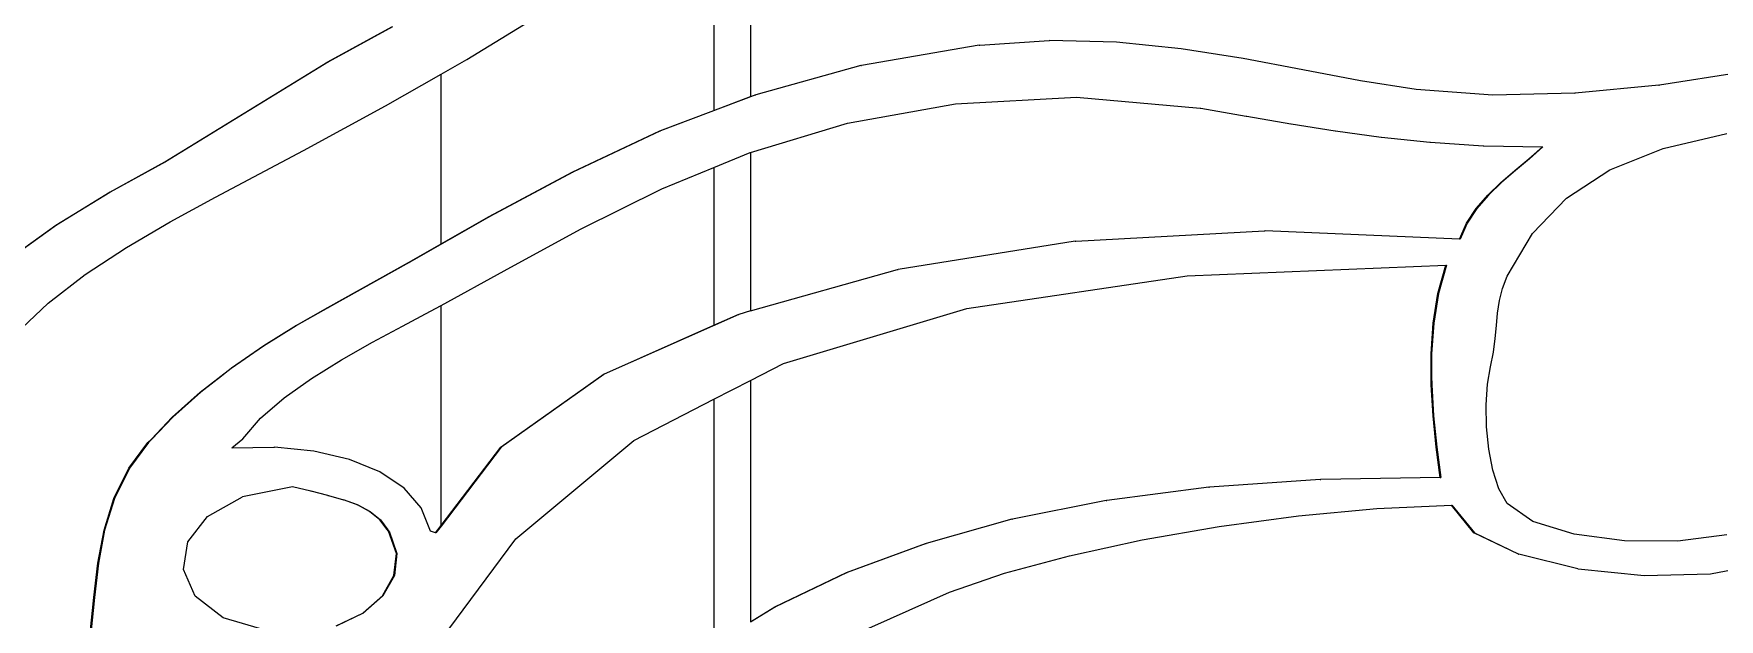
# Model space of a CAD drawing. Header units: inches. Extents: x 3672 to 10975, y -27382 to -746.
# Drawn here: x 4111.33 to 4126.47, y -26764.41 to -26759.15 of the extents above; entities that cross this region are included whole.
import ezdxf

# ---------------------------------------------------------------- set-up
doc = ezdxf.new("R2010")
doc.units = ezdxf.units.IN
doc.header["$LTSCALE"] = 17
doc.header["$MEASUREMENT"] = 0
doc.layers.add('25 BOT BAR', color=12, linetype='Continuous', lineweight=25)

# ---------------------------------------------------------------- blocks, each defined once
blk = doc.blocks.new('A$C99292ed1')
for p, q in [((45.762, 21.209), (45.762, 18.509)), ((45.432, 20.85), (45.432, 18.352)), ((43.212, 18.925), (43.924, 19.47)), ((41.964, 18.898), (42.539, 19.291)), ((42.544, 19.291), (41.969, 18.898)), ((47.816, 19.085), (46.758, 18.857)), ((47.816, 19.085), (47.821, 19.085)), ((47.821, 19.085), (48.443, 19.139)), ((48.443, 19.139), (48.446, 19.138)), ((48.448, 19.139), (48.446, 19.138)), ((49.05, 19.119), (48.448, 19.139)), ((49.628, 19.045), (49.05, 19.119)), ((50.185, 18.936), (49.628, 19.045)), ((50.721, 18.81), (50.185, 18.936)), ((40.501, 17.778), (41.964, 18.898)), ((41.969, 18.898), (40.506, 17.778)), ((41.964, 18.898), (41.969, 18.898)), ((42.983, 18.762), (43.212, 18.925)), ((46.753, 18.857), (45.81, 18.529)), ((46.753, 18.857), (46.758, 18.857)), ((51.239, 18.687), (50.721, 18.81)), ((54.655, 18.781), (53.925, 18.638)), ((42.482, 18.404), (42.983, 18.762)), ((42.983, 16.855), (42.983, 18.762)), ((51.739, 18.587), (51.239, 18.687)), ((53.92, 18.638), (53.169, 18.547)), ((53.92, 18.638), (53.925, 18.638)), ((45.81, 18.529), (44.953, 18.123)), ((45.432, 18.352), (45.762, 18.509)), ((45.762, 18.509), (45.805, 18.529)), ((45.805, 18.529), (45.81, 18.529)), ((47.603, 18.427), (48.689, 18.504)), ((48.689, 18.504), (49.8, 18.38)), ((52.429, 18.525), (51.739, 18.587)), ((53.165, 18.547), (52.429, 18.525)), ((53.165, 18.547), (53.169, 18.547)), ((41.745, 17.903), (42.482, 18.404)), ((44.948, 18.123), (45.432, 18.352)), ((46.632, 18.209), (47.603, 18.427)), ((49.8, 18.38), (49.805, 18.38)), ((49.805, 18.38), (50.214, 18.291)), ((45.762, 17.882), (46.632, 18.209)), ((50.214, 18.291), (50.219, 18.291)), ((50.219, 18.291), (50.614, 18.205)), ((50.614, 18.205), (50.618, 18.205)), ((50.618, 18.205), (51.013, 18.123)), ((44.159, 17.66), (44.948, 18.123)), ((44.953, 18.123), (44.164, 17.66)), ((44.948, 18.123), (44.953, 18.123)), ((51.013, 18.123), (51.017, 18.123)), ((51.017, 18.123), (51.425, 18.052)), ((51.425, 18.052), (51.429, 18.052)), ((51.429, 18.052), (51.863, 17.996)), ((53.959, 17.927), (54.532, 18.094)), ((40.954, 17.381), (41.745, 17.903)), ((45.432, 17.713), (45.759, 17.881)), ((45.759, 17.881), (45.762, 17.882)), ((45.762, 17.882), (45.762, 16.103)), ((51.863, 17.996), (51.868, 17.996)), ((51.868, 17.996), (52.342, 17.958)), ((52.342, 17.958), (52.347, 17.958)), ((52.347, 17.958), (52.875, 17.944)), ((52.753, 17.812), (52.875, 17.944)), ((52.879, 17.944), (52.758, 17.812)), ((52.875, 17.944), (52.879, 17.944)), ((53.481, 17.686), (53.959, 17.927)), ((40.005, 17.436), (40.501, 17.778)), ((40.506, 17.778), (40.01, 17.436)), ((40.501, 17.778), (40.506, 17.778)), ((52.627, 17.681), (52.753, 17.812)), ((52.758, 17.812), (52.632, 17.681)), ((52.753, 17.812), (52.758, 17.812)), ((43.414, 17.161), (44.159, 17.66)), ((44.164, 17.66), (43.419, 17.161)), ((44.159, 17.66), (44.164, 17.66)), ((44.966, 17.474), (45.432, 17.713)), ((45.432, 17.713), (45.432, 15.943)), ((52.502, 17.545), (52.627, 17.681)), ((52.632, 17.681), (52.507, 17.545)), ((52.627, 17.681), (52.632, 17.681)), ((53.091, 17.368), (53.481, 17.686)), ((39.522, 17.067), (40.005, 17.436)), ((40.01, 17.436), (39.527, 17.067)), ((40.005, 17.436), (40.01, 17.436)), ((44.234, 17.021), (44.966, 17.474)), ((52.385, 17.403), (52.502, 17.545)), ((52.507, 17.545), (52.389, 17.403)), ((52.502, 17.545), (52.507, 17.545)), ((40.549, 17.104), (40.954, 17.381)), ((52.28, 17.252), (52.385, 17.403)), ((52.389, 17.403), (52.285, 17.252)), ((52.385, 17.403), (52.389, 17.403)), ((52.785, 16.971), (53.091, 17.368)), ((43.419, 17.161), (42.695, 16.647)), ((42.983, 16.855), (43.414, 17.161)), ((43.414, 17.161), (43.419, 17.161)), ((52.193, 17.088), (52.28, 17.252)), ((52.285, 17.252), (52.198, 17.088)), ((52.28, 17.252), (52.285, 17.252)), ((39.072, 16.663), (39.522, 17.067)), ((39.527, 17.067), (39.077, 16.663)), ((39.522, 17.067), (39.527, 17.067)), ((40.155, 16.815), (40.549, 17.104)), ((43.547, 16.552), (44.234, 17.021)), ((48.682, 16.884), (50.379, 17.003)), ((50.379, 17.003), (50.382, 17.003)), ((50.384, 17.003), (50.382, 17.003)), ((52.131, 16.907), (50.384, 17.003)), ((52.131, 16.907), (52.193, 17.088)), ((52.198, 17.088), (52.136, 16.907)), ((52.193, 17.088), (52.198, 17.088)), ((52.557, 16.492), (52.785, 16.971)), ((39.785, 16.51), (40.155, 16.815)), ((42.69, 16.647), (42.983, 16.855)), ((48.677, 16.884), (47.086, 16.566)), ((48.677, 16.884), (48.682, 16.884)), ((52.136, 16.907), (52.131, 16.907)), ((39.452, 16.189), (39.785, 16.51)), ((41.964, 16.14), (42.69, 16.647)), ((42.695, 16.647), (41.969, 16.14)), ((42.69, 16.647), (42.695, 16.647)), ((42.983, 16.165), (43.547, 16.552)), ((45.762, 16.103), (47.081, 16.566)), ((47.081, 16.566), (47.086, 16.566)), ((49.683, 16.497), (52.007, 16.617)), ((51.936, 16.298), (52.007, 16.617)), ((52.012, 16.617), (51.941, 16.298)), ((52.007, 16.617), (52.012, 16.617)), ((47.705, 16.128), (49.683, 16.497)), ((52.489, 16.218), (52.516, 16.355)), ((52.516, 16.355), (52.557, 16.492)), ((51.893, 15.965), (51.936, 16.298)), ((51.941, 16.298), (51.898, 15.965)), ((51.936, 16.298), (51.941, 16.298)), ((52.472, 16.079), (52.489, 16.218)), ((39.216, 15.909), (39.452, 16.189)), ((41.679, 15.938), (41.964, 16.14)), ((41.969, 16.14), (41.684, 15.938)), ((41.964, 16.14), (41.969, 16.14)), ((42.636, 15.933), (42.886, 16.098)), ((42.886, 16.098), (42.983, 16.165)), ((42.983, 13.695), (42.983, 16.165)), ((45.655, 16.064), (44.448, 15.394)), ((45.432, 15.943), (45.651, 16.064)), ((45.651, 16.064), (45.655, 16.064)), ((45.762, 16.103), (45.655, 16.064)), ((46.056, 15.511), (47.705, 16.128)), ((52.461, 15.938), (52.472, 16.079)), ((41.386, 15.709), (41.679, 15.938)), ((41.684, 15.938), (41.391, 15.709)), ((41.679, 15.938), (41.684, 15.938)), ((42.365, 15.75), (42.636, 15.933)), ((44.443, 15.394), (45.432, 15.943)), ((51.874, 15.622), (51.893, 15.965)), ((51.898, 15.965), (51.879, 15.622)), ((51.893, 15.965), (51.898, 15.965)), ((52.45, 15.791), (52.461, 15.938)), ((42.088, 15.553), (42.365, 15.75)), ((52.434, 15.638), (52.45, 15.791)), ((41.095, 15.458), (41.386, 15.709)), ((41.391, 15.709), (41.1, 15.458)), ((41.386, 15.709), (41.391, 15.709)), ((51.874, 15.622), (51.879, 15.622)), ((51.875, 15.371), (51.874, 15.622)), ((51.879, 15.622), (51.879, 15.371)), ((52.408, 15.476), (52.434, 15.638)), ((41.004, 15.371), (41.095, 15.458)), ((41.1, 15.458), (41.009, 15.371)), ((41.095, 15.458), (41.1, 15.458)), ((41.819, 15.344), (42.088, 15.553)), ((45.762, 15.322), (46.056, 15.511)), ((52.382, 15.279), (52.408, 15.476)), ((40.818, 15.191), (41.004, 15.371)), ((41.009, 15.371), (40.823, 15.191)), ((41.009, 15.371), (41.004, 15.371)), ((41.571, 15.126), (41.819, 15.344)), ((43.517, 14.571), (44.443, 15.394)), ((44.448, 15.394), (43.522, 14.571)), ((44.443, 15.394), (44.448, 15.394)), ((45.432, 15.111), (45.762, 15.322)), ((45.762, 15.322), (45.762, 12.612)), ((51.879, 15.371), (51.875, 15.371)), ((51.875, 15.273), (51.875, 15.371)), ((51.879, 15.371), (51.88, 15.273)), ((40.566, 14.911), (40.818, 15.191)), ((40.823, 15.191), (40.571, 14.911)), ((40.818, 15.191), (40.823, 15.191)), ((51.875, 15.273), (51.88, 15.273)), ((51.892, 14.923), (51.875, 15.273)), ((51.88, 15.273), (51.896, 14.923)), ((52.37, 15.048), (52.382, 15.279)), ((41.36, 14.899), (41.571, 15.126)), ((44.713, 14.649), (45.432, 15.111)), ((45.432, 15.111), (45.432, 12.297)), ((52.373, 14.8), (52.37, 15.048)), ((40.379, 14.664), (40.566, 14.911)), ((40.571, 14.911), (40.382, 14.662)), ((40.566, 14.911), (40.571, 14.911)), ((41.2, 14.667), (41.36, 14.899)), ((51.892, 14.923), (51.896, 14.923)), ((51.92, 14.574), (51.892, 14.923)), ((51.896, 14.923), (51.925, 14.574)), ((52.392, 14.55), (52.373, 14.8)), ((40.178, 14.336), (40.349, 14.625)), ((40.354, 14.625), (40.183, 14.336)), ((40.349, 14.625), (40.379, 14.664)), ((40.349, 14.625), (40.354, 14.625)), ((40.382, 14.662), (40.354, 14.625)), ((40.382, 14.662), (40.379, 14.664)), ((41.101, 14.564), (41.2, 14.667)), ((41.101, 14.564), (41.479, 14.573)), ((41.479, 14.573), (41.484, 14.573)), ((41.839, 14.529), (41.484, 14.573)), ((42.983, 13.695), (43.517, 14.571)), ((43.522, 14.571), (42.983, 13.687)), ((43.517, 14.571), (43.522, 14.571)), ((43.653, 13.543), (44.713, 14.649)), ((51.92, 14.574), (51.925, 14.574)), ((51.957, 14.232), (51.92, 14.574)), ((51.925, 14.574), (51.962, 14.232)), ((52.429, 14.313), (52.392, 14.55)), ((42.158, 14.436), (41.839, 14.529)), ((42.431, 14.296), (42.158, 14.436)), ((40.043, 13.998), (40.178, 14.336)), ((40.183, 14.336), (40.048, 13.998)), ((40.178, 14.336), (40.183, 14.336)), ((42.65, 14.113), (42.431, 14.296)), ((52.484, 14.105), (52.429, 14.313)), ((41.646, 14.128), (41.197, 14.015)), ((41.811, 14.077), (41.646, 14.128)), ((42.804, 13.89), (42.65, 14.113)), ((49.879, 14.125), (48.962, 13.975)), ((49.879, 14.125), (49.884, 14.125)), ((50.878, 14.211), (49.884, 14.125)), ((50.878, 14.211), (50.883, 14.211)), ((51.957, 14.232), (50.883, 14.211)), ((51.957, 14.232), (51.962, 14.232)), ((52.557, 13.942), (52.484, 14.105)), ((39.954, 13.642), (40.043, 13.998)), ((40.048, 13.998), (39.959, 13.642)), ((40.043, 13.998), (40.048, 13.998)), ((40.883, 13.795), (41.197, 14.015)), ((41.811, 14.077), (41.815, 14.077)), ((41.965, 14.03), (41.815, 14.077)), ((41.965, 14.03), (41.97, 14.03)), ((41.97, 14.03), (42.105, 13.981)), ((42.23, 13.924), (42.105, 13.981)), ((42.105, 13.981), (42.11, 13.981)), ((42.11, 13.981), (42.234, 13.924)), ((48.957, 13.975), (48.114, 13.763)), ((48.957, 13.975), (48.962, 13.975)), ((52.789, 13.738), (52.557, 13.942)), ((40.706, 13.51), (40.883, 13.795)), ((42.23, 13.924), (42.234, 13.924)), ((42.339, 13.85), (42.23, 13.924)), ((42.234, 13.924), (42.344, 13.85)), ((42.339, 13.85), (42.344, 13.85)), ((42.432, 13.755), (42.339, 13.85)), ((42.344, 13.85), (42.437, 13.755)), ((42.886, 13.631), (42.804, 13.89)), ((49.972, 13.683), (50.683, 13.803)), ((50.683, 13.803), (51.388, 13.884)), ((51.388, 13.884), (52.057, 13.921)), ((52.258, 13.611), (52.057, 13.921)), ((52.057, 13.921), (52.061, 13.921)), ((52.061, 13.921), (52.263, 13.611)), ((39.898, 13.27), (39.954, 13.642)), ((39.959, 13.642), (39.903, 13.27)), ((39.954, 13.642), (39.959, 13.642)), ((42.432, 13.755), (42.437, 13.755)), ((42.498, 13.65), (42.432, 13.755)), ((42.437, 13.755), (42.504, 13.646)), ((42.504, 13.646), (42.498, 13.65)), ((42.509, 13.631), (42.498, 13.65)), ((42.504, 13.646), (42.514, 13.631)), ((42.509, 13.631), (42.514, 13.631)), ((42.58, 13.38), (42.509, 13.631)), ((42.514, 13.631), (42.585, 13.38)), ((42.932, 13.611), (42.886, 13.631)), ((42.932, 13.611), (42.983, 13.695)), ((42.983, 13.687), (42.936, 13.61)), ((42.983, 13.687), (42.983, 13.695)), ((48.109, 13.763), (47.338, 13.492)), ((48.109, 13.763), (48.114, 13.763)), ((49.278, 13.532), (49.972, 13.683)), ((53.159, 13.597), (52.789, 13.738)), ((40.669, 13.198), (40.706, 13.51)), ((42.936, 13.61), (42.932, 13.611)), ((42.983, 12.413), (43.653, 13.543)), ((46.624, 13.164), (47.333, 13.492)), ((47.338, 13.492), (46.629, 13.164)), ((47.333, 13.492), (47.338, 13.492)), ((48.627, 13.354), (49.278, 13.532)), ((52.66, 13.37), (52.258, 13.611)), ((52.258, 13.611), (52.263, 13.611)), ((52.263, 13.611), (52.664, 13.37)), ((53.612, 13.522), (53.159, 13.597)), ((54.09, 13.518), (53.612, 13.522)), ((54.532, 13.587), (54.09, 13.518)), ((42.558, 13.132), (42.58, 13.38)), ((42.585, 13.38), (42.563, 13.132)), ((42.58, 13.38), (42.585, 13.38)), ((48.042, 13.157), (48.627, 13.354)), ((52.66, 13.37), (52.664, 13.37)), ((53.192, 13.208), (52.664, 13.37)), ((39.862, 12.884), (39.898, 13.27)), ((39.903, 13.27), (39.867, 12.884)), ((39.898, 13.27), (39.903, 13.27)), ((40.774, 12.901), (40.669, 13.198)), ((53.192, 13.208), (53.197, 13.208)), ((53.197, 13.208), (53.788, 13.132)), ((54.385, 13.151), (54.905, 13.273)), ((42.454, 12.902), (42.558, 13.132)), ((42.563, 13.132), (42.459, 12.902)), ((42.558, 13.132), (42.563, 13.132)), ((45.981, 12.78), (46.624, 13.164)), ((46.629, 13.164), (45.986, 12.78)), ((46.624, 13.164), (46.629, 13.164)), ((47.548, 12.946), (48.042, 13.157)), ((53.788, 13.132), (54.385, 13.151)), ((39.831, 12.486), (39.862, 12.884)), ((39.867, 12.884), (39.836, 12.486)), ((39.862, 12.884), (39.867, 12.884)), ((41.025, 12.658), (40.774, 12.901)), ((42.278, 12.708), (42.454, 12.902)), ((42.459, 12.902), (42.282, 12.708)), ((42.454, 12.902), (42.459, 12.902)), ((46.655, 12.448), (47.548, 12.946)), ((45.986, 12.78), (45.762, 12.608)), ((45.762, 12.612), (45.981, 12.78)), ((45.981, 12.78), (45.986, 12.78)), ((41.423, 12.511), (41.025, 12.658)), ((42.039, 12.567), (42.278, 12.708)), ((42.282, 12.708), (42.044, 12.567)), ((42.278, 12.708), (42.282, 12.708))]:
    blk.add_line(p, q)

msp = doc.modelspace()

# ---------------------------------------------------------------- block references
at = {"layer": '25 BOT BAR', "yscale": 0.8}
msp.add_blockref('A$C99292ed1', (4072.01, -26774.524), dxfattribs=at)

doc.saveas('drawing.dxf')
